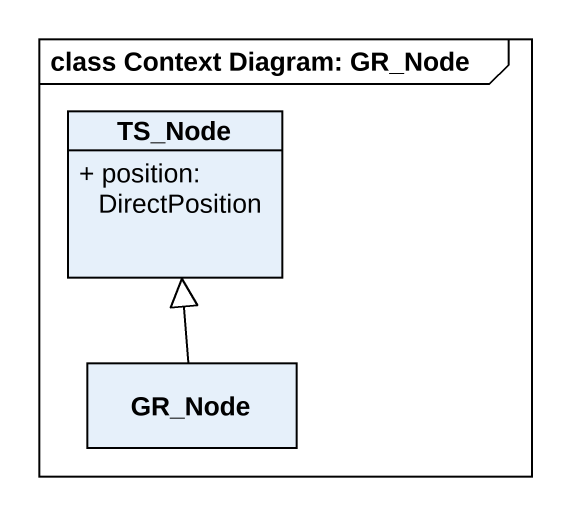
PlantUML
@startuml
mainframe class Context Diagram: GR_Node
hide circle
hide empty members
skinparam classAttributeIconSize 0
class TS_Node {
  + position: DirectPosition
}
class GR_Node
GR_Node -up-|> TS_Node
@enduml
